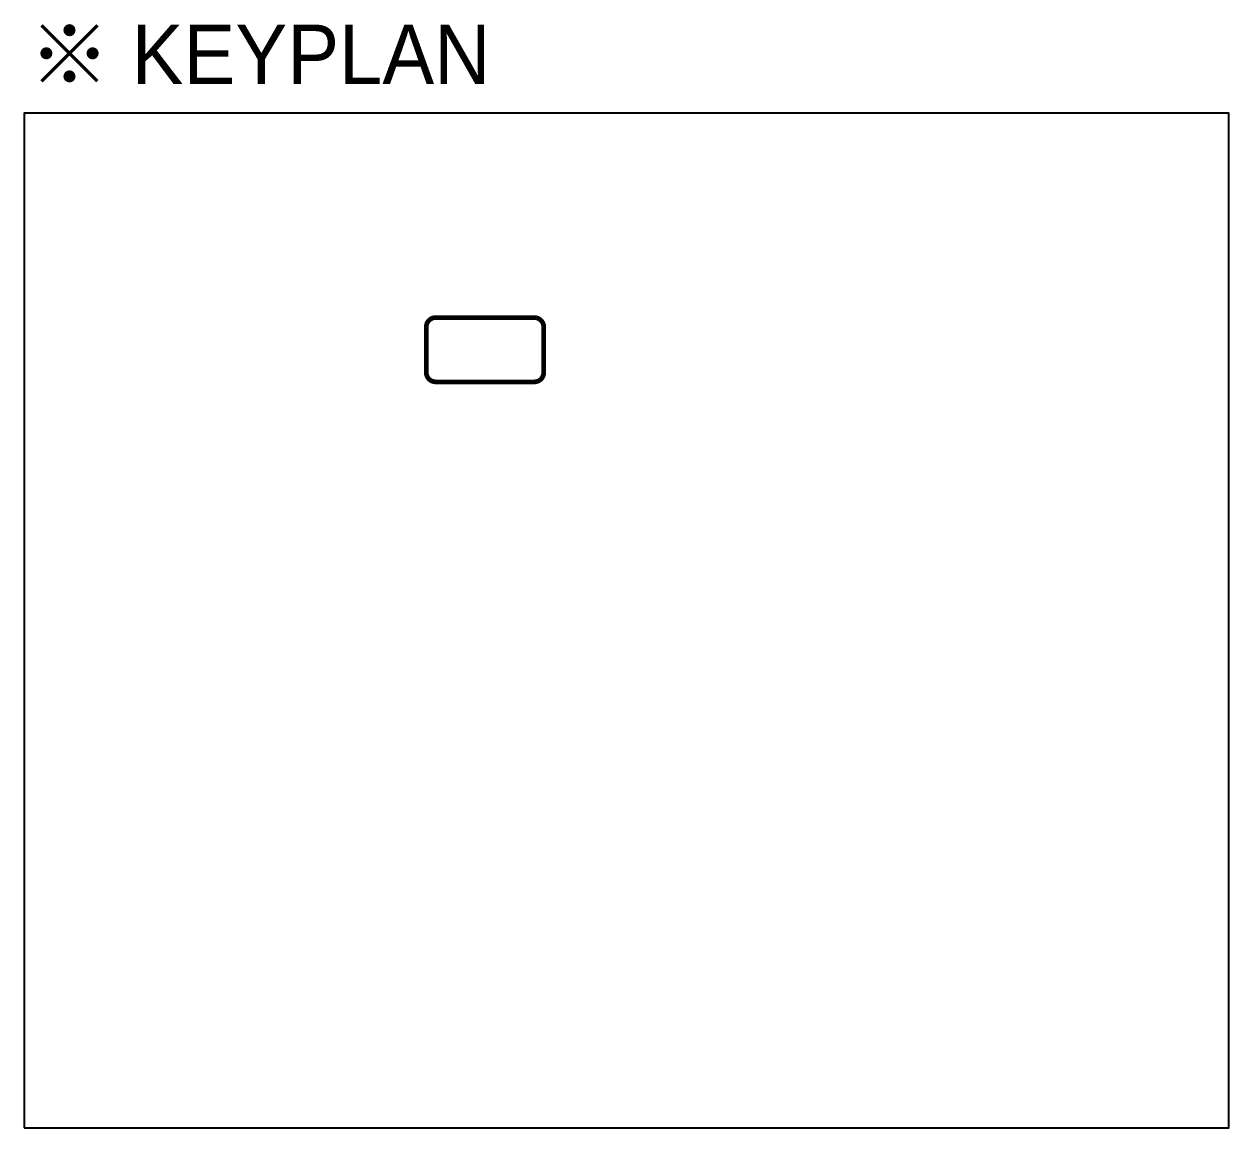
# Model space of a CAD drawing. Header units: millimetres. Extents: x 252711992 to 505989238, y 504776675 to 1009617600.
# Drawn here: x 252911517 to 252919117, y 504802862 to 504809824 of the extents above; entities that cross this region are included whole.
import ezdxf
from ezdxf.enums import TextEntityAlignment as Align

# ---------------------------------------------------------------- set-up
doc = ezdxf.new("R2010")
doc.units = ezdxf.units.MM
doc.linetypes.add('사무실2종$0$ACAD_ISO04W100', pattern=[30, 24, -3, 0, -3])
doc.layers.add('4A.TEC TEXT 2', color=3, linetype='Continuous')
doc.layers.add('DEFPOINT', color=135, linetype='Continuous', plot=False)
doc.styles.add('나눔고딕', font='')
doc.styles.get('나눔고딕').set_extended_font_data('Dotum')

msp = doc.modelspace()

# ---------------------------------------------------------------- texts
at = {"layer": '4A.TEC TEXT 2', "color": 3, "style": '나눔고딕'}
msp.add_text('※ KEYPLAN', height=375, dxfattribs=at).set_placement((252911547.03, 504809332.69, -3333.33), align=Align.BOTTOM_LEFT)

# ---------------------------------------------------------------- wipeouts: each hides what was drawn before it
msp.add_wipeout([(252911516.54, 504809262.29), (252919116.54, 504809262.29), (252919116.54, 504802862.29), (252911516.54, 504802862.29)]).translate(0, 0, 3333.33).dxf.layer = 'DEFPOINT'

# ---------------------------------------------------------------- next in the draw order: linework, layer by layer
at = {"elevation": 3333.33}
msp.add_lwpolyline([(252911516.54, 504802862.29), (252919116.54, 504802862.29), (252919116.54, 504809262.29), (252911516.54, 504809262.29)], close=True, dxfattribs=at)
at = {"color": 10, "linetype": '사무실2종$0$ACAD_ISO04W100', "ltscale": 3, "const_width": 30, "elevation": 3265.08}
msp.add_lwpolyline([(252914113.36, 504807567.26), (252914734.74, 504807567.26, 0.4142136), (252914794.74, 504807627.26), (252914794.74, 504807912.7, 0.4142136), (252914734.74, 504807972.7), (252914113.36, 504807972.7, 0.4142136), (252914053.36, 504807912.7), (252914053.36, 504807627.26, 0.4142136)], format="xyb", close=True, dxfattribs=at)

doc.saveas('drawing.dxf')
